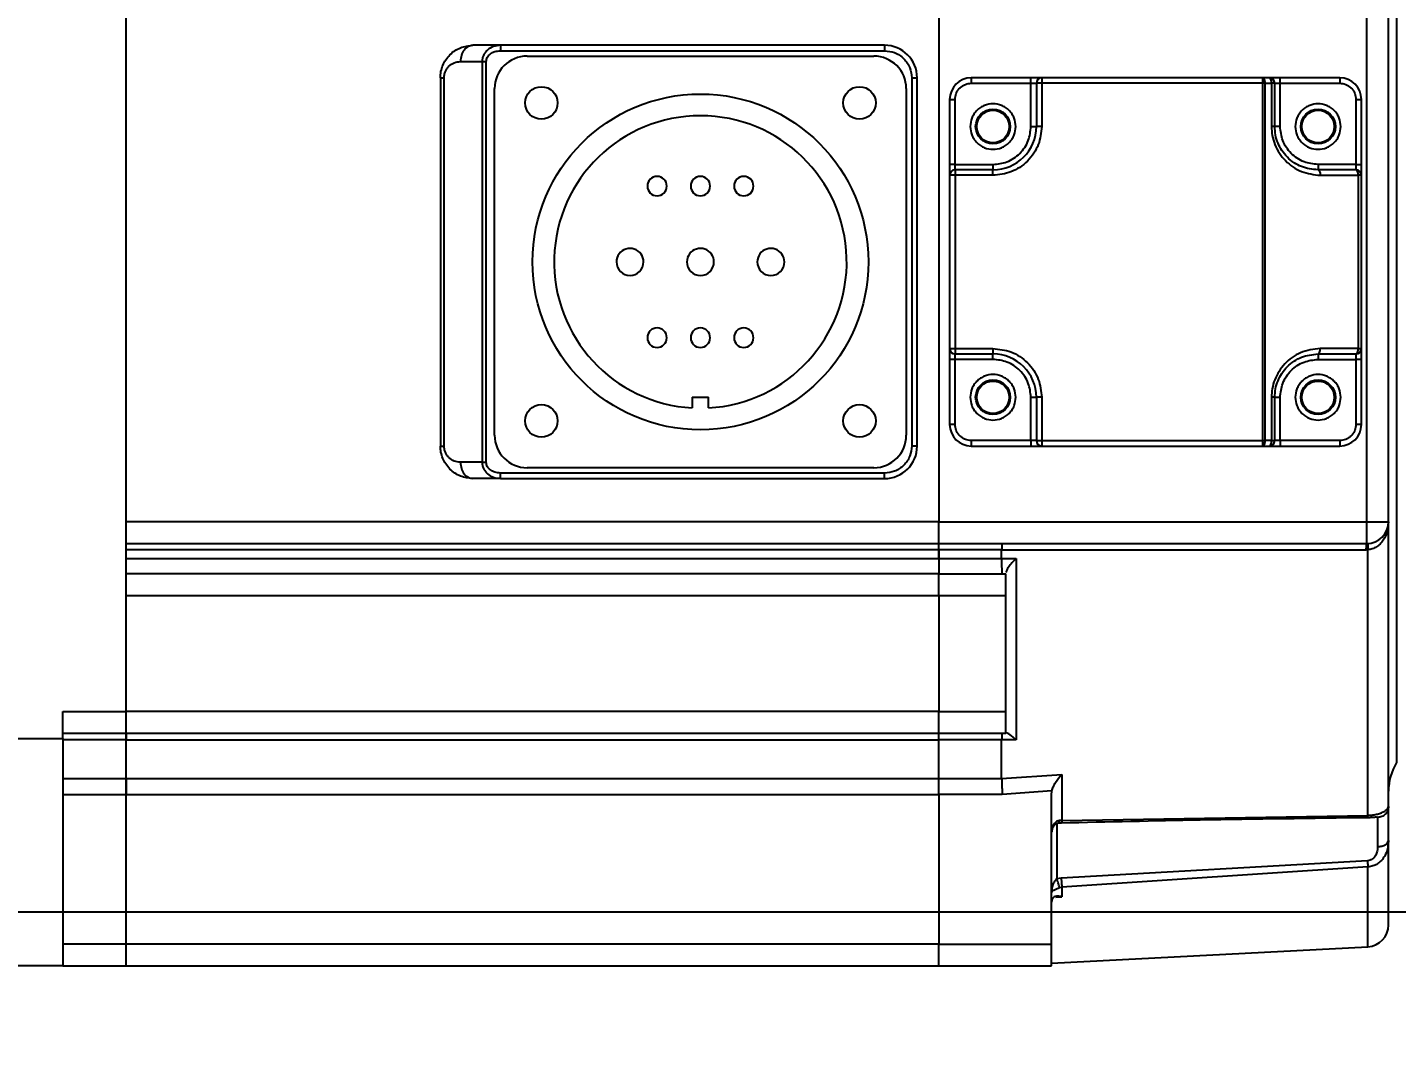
# Model space of a CAD drawing. Header units: millimetres. Extents: x 1 to 7426, y 0 to 5250.
# Drawn here: x 2161.7 to 2288, y 3540.3 to 3635.7 of the extents above; entities that cross this region are included whole.
import ezdxf

# ---------------------------------------------------------------- set-up
doc = ezdxf.new("R2010")
doc.units = ezdxf.units.MM
doc.header["$LTSCALE"] = 25
doc.layers.add('标注层', color=137, linetype='Continuous', lineweight=25)
doc.styles.add('SLDTEXTSTYLE2', font='TXT', dxfattribs={"width": 0.7})
doc.dimstyles.new('SLDDIMSTYLE0', dxfattribs={"dimtxt": 80, "dimasz": 75, "dimexe": 0, "dimexo": 0.0625, "dimgap": 20, "dimtad": 2, "dimrnd": 1e-09, "dimzin": 12, "dimdsep": 46, "dimtxsty": 'SLDTEXTSTYLE2', "dimsah": 1, "dimcen": 0.09, "dimadec": 0, "dimazin": 3, "dimtfac": 1, "dimtofl": 0, "dimtmove": 0, "dimatfit": 3, "dimfxl": 0, "dimfrac": 2, "dimtolj": 1, "dimtzin": 12, "dimarcsym": 0})

# ---------------------------------------------------------------- blocks, each defined once
blk = doc.blocks.new('_D_4')
at = {"layer": '标注层'}
for p, q in [((2046.27, 3554.04), (2520.15, 3554.04)), ((2495.15, 3554.04), (2495.15, 3138.04)), ((2048.27, 3138.04), (2520.15, 3138.04))]:
    blk.add_line(p, q, dxfattribs=at)
for points in [[(2495.15, 3554.04), (2482.65, 3479.04), (2507.65, 3479.04)], [(2495.15, 3138.04), (2507.65, 3213.04), (2482.65, 3213.04)]]:
    blk.add_solid(points, dxfattribs=at)
at = {"layer": '标注层', "insert": (2392.02, 3285), "char_height": 80, "attachment_point": 1, "rotation": 90, "style": 'SLDTEXTSTYLE2'}
blk.add_mtext('416', dxfattribs=at)

msp = doc.modelspace()

# ---------------------------------------------------------------- linework, layer by layer
at = {"color": 8, "linetype": 'Continuous', "lineweight": 25}
for p, q in [((2288.022, 3660.281), (2288.022, 3567.807)), ((2256.672, 3562.241), (2256.672, 3557.087)), ((2285.377, 3550.816), (2285.377, 3558.178)), ((2256.567, 3555.38), (2257.12, 3555.411))]:
    msp.add_line(p, q, dxfattribs=at)
at = {"color": 7, "linetype": 'Continuous', "lineweight": 25}
for p, q in [((2170.772, 3572.544), (2170.772, 3655.544)), ((2170.772, 3590.044), (2170.772, 3638.044)), ((2245.772, 3638.044), (2245.772, 3590.044)), ((2285.272, 3590.044), (2285.272, 3638.044)), ((2287.272, 3590.044), (2287.272, 3638.044)), ((2205.31, 3634.044), (2202.772, 3634.044)), ((2240.772, 3634.044), (2205.31, 3634.044)), ((2205.31, 3633.544), (2240.772, 3633.544)), ((2207.772, 3633.044), (2239.772, 3633.044)), ((2240.772, 3634.044), (2240.772, 3633.544)), ((2201.623, 3632.544), (2203.622, 3632.544)), ((2203.622, 3632.544), (2203.622, 3595.544)), ((2204.005, 3595.544), (2204.005, 3632.544)), ((2199.772, 3631.044), (2199.772, 3597.044)), ((2200.123, 3597.044), (2200.123, 3631.044)), ((2243.272, 3631.044), (2243.272, 3597.044)), ((2243.272, 3631.044), (2243.772, 3631.044)), ((2243.772, 3597.044), (2243.772, 3631.044)), ((2248.772, 3631.044), (2248.772, 3630.544)), ((2254.272, 3631.044), (2248.772, 3631.044)), ((2248.772, 3630.544), (2254.272, 3630.544)), ((2254.272, 3630.544), (2254.272, 3631.044)), ((2254.272, 3630.544), (2254.772, 3630.544)), ((2254.272, 3626.544), (2254.272, 3630.544)), ((2254.772, 3630.544), (2254.772, 3626.544)), ((2255.272, 3630.544), (2254.772, 3630.544)), ((2255.272, 3631.044), (2255.272, 3630.544)), ((2275.682, 3631.044), (2255.272, 3631.044)), ((2255.272, 3630.544), (2255.272, 3626.544)), ((2275.682, 3630.544), (2255.272, 3630.544)), ((2275.682, 3630.544), (2275.682, 3631.044)), ((2276.272, 3631.044), (2275.682, 3631.044)), ((2275.682, 3597.544), (2275.682, 3630.544)), ((2275.885, 3630.544), (2275.682, 3630.544)), ((2275.885, 3597.544), (2275.885, 3630.544)), ((2275.885, 3630.544), (2276.475, 3630.544)), ((2276.475, 3630.544), (2276.475, 3626.544)), ((2276.772, 3630.544), (2276.475, 3630.544)), ((2276.772, 3626.544), (2276.772, 3630.544)), ((2276.772, 3630.544), (2277.272, 3630.544)), ((2277.272, 3630.544), (2277.272, 3631.044)), ((2282.772, 3631.044), (2277.272, 3631.044)), ((2277.272, 3626.544), (2277.272, 3630.544)), ((2277.272, 3630.544), (2282.772, 3630.544)), ((2282.772, 3631.044), (2282.772, 3630.544)), ((2204.772, 3598.044), (2204.772, 3630.044)), ((2242.772, 3630.044), (2242.772, 3598.044)), ((2246.772, 3629.044), (2247.272, 3629.044)), ((2246.772, 3629.044), (2246.772, 3623.044)), ((2247.272, 3623.044), (2247.272, 3629.044)), ((2284.272, 3629.044), (2284.272, 3623.044)), ((2284.272, 3629.044), (2284.772, 3629.044)), ((2284.772, 3623.044), (2284.772, 3629.044)), ((2254.272, 3626.544), (2254.772, 3626.544)), ((2255.272, 3626.544), (2254.772, 3626.544)), ((2277.272, 3626.544), (2276.772, 3626.544)), ((2247.272, 3623.044), (2246.772, 3623.044)), ((2247.272, 3622.544), (2247.272, 3623.044)), ((2247.272, 3623.044), (2250.772, 3623.044)), ((2250.772, 3623.044), (2250.772, 3622.544)), ((2280.772, 3623.044), (2280.772, 3622.544)), ((2284.272, 3623.044), (2280.772, 3623.044)), ((2284.272, 3623.044), (2284.272, 3622.544)), ((2284.272, 3623.044), (2284.772, 3623.044)), ((2247.272, 3622.044), (2246.772, 3622.044)), ((2246.772, 3622.044), (2246.772, 3606.044)), ((2247.272, 3622.544), (2247.272, 3622.044)), ((2250.772, 3622.544), (2247.272, 3622.544)), ((2247.272, 3622.044), (2247.272, 3606.044)), ((2250.772, 3622.044), (2247.272, 3622.044)), ((2250.772, 3622.044), (2250.772, 3622.544)), ((2284.272, 3622.544), (2280.772, 3622.544)), ((2280.975, 3622.044), (2284.475, 3622.044)), ((2284.475, 3622.044), (2284.475, 3606.044)), ((2284.772, 3622.044), (2284.475, 3622.044)), ((2284.772, 3606.044), (2284.772, 3622.044)), ((2246.772, 3606.044), (2247.272, 3606.044)), ((2247.272, 3606.044), (2250.772, 3606.044)), ((2247.272, 3606.044), (2247.272, 3605.544)), ((2247.272, 3605.544), (2250.772, 3605.544)), ((2247.272, 3605.044), (2247.272, 3605.544)), ((2250.772, 3606.044), (2250.772, 3605.544)), ((2250.772, 3605.044), (2250.772, 3605.544)), ((2280.772, 3605.544), (2284.272, 3605.544)), ((2280.772, 3605.544), (2280.772, 3605.044)), ((2284.475, 3606.044), (2280.975, 3606.044)), ((2284.272, 3605.544), (2284.272, 3605.044)), ((2284.475, 3606.044), (2284.772, 3606.044)), ((2247.272, 3605.044), (2246.772, 3605.044)), ((2246.772, 3605.044), (2246.772, 3599.044)), ((2250.772, 3605.044), (2247.272, 3605.044)), ((2247.272, 3599.044), (2247.272, 3605.044)), ((2280.772, 3605.044), (2284.272, 3605.044)), ((2284.772, 3605.044), (2284.272, 3605.044)), ((2284.272, 3605.044), (2284.272, 3599.044)), ((2284.772, 3599.044), (2284.772, 3605.044)), ((2223.022, 3601.544), (2223.022, 3600.565)), ((2223.022, 3601.544), (2224.522, 3601.544)), ((2224.522, 3600.565), (2224.522, 3601.544)), ((2254.272, 3601.544), (2254.772, 3601.544)), ((2254.272, 3597.544), (2254.272, 3601.544)), ((2254.772, 3601.544), (2254.772, 3597.544)), ((2255.272, 3601.544), (2254.772, 3601.544)), ((2255.272, 3601.544), (2255.272, 3597.544)), ((2276.475, 3601.544), (2276.475, 3597.544)), ((2276.772, 3597.544), (2276.772, 3601.544)), ((2276.772, 3601.544), (2277.272, 3601.544)), ((2277.272, 3597.544), (2277.272, 3601.544)), ((2247.272, 3599.044), (2246.772, 3599.044)), ((2284.772, 3599.044), (2284.272, 3599.044)), ((2243.772, 3597.044), (2243.272, 3597.044)), ((2254.272, 3597.544), (2248.772, 3597.544)), ((2248.772, 3597.544), (2248.772, 3597.044)), ((2248.772, 3597.044), (2254.272, 3597.044)), ((2254.272, 3597.544), (2254.272, 3597.044)), ((2254.772, 3597.544), (2254.272, 3597.544)), ((2254.772, 3597.544), (2255.272, 3597.544)), ((2255.272, 3597.544), (2275.682, 3597.544)), ((2255.272, 3597.544), (2255.272, 3597.044)), ((2255.272, 3597.044), (2275.682, 3597.044)), ((2275.682, 3597.044), (2275.682, 3597.544)), ((2275.682, 3597.544), (2275.885, 3597.544)), ((2275.682, 3597.044), (2276.272, 3597.044)), ((2276.475, 3597.544), (2275.885, 3597.544)), ((2276.475, 3597.544), (2276.772, 3597.544)), ((2277.272, 3597.544), (2276.772, 3597.544)), ((2277.272, 3597.544), (2277.272, 3597.044)), ((2282.772, 3597.544), (2277.272, 3597.544)), ((2277.272, 3597.044), (2282.772, 3597.044)), ((2282.772, 3597.544), (2282.772, 3597.044)), ((2203.622, 3595.544), (2201.623, 3595.544)), ((2205.31, 3594.044), (2202.772, 3594.044)), ((2240.772, 3594.544), (2205.31, 3594.544)), ((2205.31, 3594.044), (2240.772, 3594.044)), ((2239.772, 3595.044), (2207.772, 3595.044)), ((2240.772, 3594.044), (2240.772, 3594.544)), ((2245.772, 3590.044), (2170.772, 3590.044)), ((2245.772, 3588.044), (2245.772, 3590.044)), ((2245.772, 3590.044), (2285.272, 3590.044)), ((2285.272, 3588.044), (2285.272, 3590.044)), ((2285.272, 3590.044), (2287.272, 3590.044)), ((2170.772, 3588.044), (2245.772, 3588.044)), ((2245.772, 3588.044), (2285.272, 3588.044)), ((2245.772, 3587.453), (2170.772, 3587.453)), ((2170.772, 3586.665), (2245.772, 3586.665)), ((2245.772, 3586.665), (2245.772, 3587.453)), ((2251.572, 3587.453), (2245.772, 3587.453)), ((2245.772, 3587.453), (2245.772, 3586.665)), ((2245.772, 3586.665), (2245.772, 3585.244)), ((2245.772, 3586.665), (2251.572, 3586.665)), ((2251.572, 3587.453), (2285.22, 3587.464)), ((2251.572, 3586.665), (2251.572, 3587.453)), ((2251.572, 3586.665), (2252.92, 3586.665)), ((2252.92, 3586.665), (2252.92, 3569.902)), ((2285.377, 3587.468), (2285.22, 3587.464)), ((2285.377, 3562.939), (2285.377, 3587.468)), ((2245.772, 3585.244), (2170.772, 3585.244)), ((2245.772, 3583.244), (2245.772, 3585.244)), ((2245.772, 3585.244), (2251.972, 3585.244)), ((2251.972, 3583.244), (2251.972, 3585.244)), ((2170.772, 3583.244), (2245.772, 3583.244)), ((2170.772, 3572.544), (2170.772, 3583.244)), ((2245.772, 3583.244), (2245.772, 3572.544)), ((2245.772, 3583.244), (2251.972, 3583.244)), ((2251.972, 3572.544), (2251.972, 3583.244)), ((2164.922, 3572.544), (2170.772, 3572.544)), ((2164.922, 3570.044), (2164.922, 3572.544)), ((2170.772, 3570.544), (2170.772, 3572.544)), ((2245.772, 3572.544), (2170.772, 3572.544)), ((2245.772, 3570.544), (2245.772, 3572.544)), ((2245.772, 3572.544), (2251.972, 3572.544)), ((2251.972, 3570.544), (2251.972, 3572.544)), ((2151.272, 3570.044), (2164.922, 3570.044)), ((2164.922, 3570.544), (2170.772, 3570.544)), ((2164.922, 3570.044), (2164.922, 3549.044)), ((2170.772, 3569.902), (2164.922, 3569.902)), ((2170.772, 3570.544), (2170.772, 3569.902)), ((2170.772, 3570.544), (2245.772, 3570.544)), ((2170.772, 3566.331), (2170.772, 3569.902)), ((2245.772, 3569.898), (2170.772, 3569.898)), ((2170.772, 3566.331), (2170.772, 3569.898)), ((2245.772, 3570.544), (2251.972, 3570.544)), ((2251.572, 3569.902), (2245.772, 3569.901)), ((2245.772, 3566.331), (2245.772, 3569.901)), ((2245.772, 3566.331), (2245.772, 3569.898)), ((2251.572, 3566.331), (2251.572, 3569.902)), ((2252.92, 3569.902), (2251.572, 3569.902)), ((2164.922, 3566.331), (2170.772, 3566.331)), ((2170.772, 3566.331), (2170.772, 3564.863)), ((2170.772, 3566.331), (2245.772, 3566.331)), ((2245.772, 3566.331), (2251.572, 3566.331)), ((2251.572, 3566.331), (2257.12, 3566.724)), ((2257.12, 3566.724), (2257.12, 3562.463)), ((2164.922, 3564.863), (2170.772, 3564.863)), ((2170.772, 3551.044), (2170.772, 3564.863)), ((2170.772, 3564.863), (2245.772, 3564.863)), ((2245.772, 3564.863), (2245.772, 3551.044)), ((2251.624, 3564.863), (2245.772, 3564.863)), ((2256.217, 3565.191), (2251.624, 3564.863)), ((2256.172, 3564.797), (2256.217, 3565.191)), ((2256.172, 3551.044), (2256.172, 3564.797)), ((2256.788, 3562.238), (2257.091, 3562.259)), ((2257.12, 3562.463), (2256.922, 3562.46)), ((2257.12, 3562.463), (2285.377, 3562.939)), ((2286.168, 3562.801), (2286.272, 3562.757)), ((2286.272, 3562.757), (2286.272, 3560.063)), ((2256.235, 3561.722), (2256.2, 3561.434)), ((2256.206, 3561.405), (2256.23, 3561.549)), ((2287.196, 3560.398), (2287.272, 3560.606)), ((2287.242, 3560.346), (2287.202, 3560.406)), ((2287.272, 3560.606), (2287.234, 3560.273)), ((2285.324, 3558.738), (2257.067, 3557.147)), ((2285.377, 3558.178), (2257.12, 3556.314)), ((2257.067, 3557.147), (2256.672, 3557.087)), ((2256.922, 3556.271), (2257.12, 3556.314)), ((2257.12, 3556.314), (2257.12, 3555.411)), ((2170.772, 3551.044), (2164.922, 3551.044)), ((2170.772, 3549.044), (2170.772, 3551.044)), ((2245.772, 3551.044), (2170.772, 3551.044)), ((2245.772, 3551.044), (2256.172, 3551.044)), ((2245.772, 3549.044), (2245.772, 3551.044)), ((2256.172, 3549.044), (2256.172, 3551.044)), ((2256.172, 3549.285), (2285.377, 3550.816)), ((2164.922, 3549.044), (2151.272, 3549.044)), ((2164.922, 3549.044), (2170.772, 3549.044)), ((2170.772, 3549.044), (2245.772, 3549.044)), ((2245.772, 3549.044), (2256.172, 3549.044))]:
    msp.add_line(p, q, dxfattribs=at)
at = {"color": 7, "linetype": 'Continuous', "lineweight": 25, "flags": 128}
for points in [[(2275.885, 3630.544), (2275.881, 3630.641), (2275.869, 3630.735), (2275.851, 3630.822), (2275.825, 3630.897), (2275.795, 3630.96), (2275.759, 3631.006), (2275.721, 3631.034), (2275.682, 3631.044)], [(2276.475, 3630.544), (2276.471, 3630.641), (2276.46, 3630.735), (2276.441, 3630.822), (2276.416, 3630.897), (2276.385, 3630.96), (2276.35, 3631.006), (2276.312, 3631.034), (2276.272, 3631.044)], [(2284.475, 3622.044), (2284.471, 3622.141), (2284.46, 3622.235), (2284.441, 3622.322), (2284.416, 3622.397), (2284.385, 3622.46), (2284.35, 3622.506), (2284.312, 3622.534), (2284.272, 3622.544)], [(2284.272, 3605.544), (2284.312, 3605.553), (2284.35, 3605.582), (2284.385, 3605.628), (2284.416, 3605.69), (2284.441, 3605.766), (2284.46, 3605.853), (2284.471, 3605.946), (2284.475, 3606.044)], [(2275.682, 3597.044), (2275.721, 3597.053), (2275.759, 3597.082), (2275.795, 3597.128), (2275.825, 3597.19), (2275.851, 3597.266), (2275.869, 3597.353), (2275.881, 3597.446), (2275.885, 3597.544)], [(2276.272, 3597.044), (2276.312, 3597.053), (2276.35, 3597.082), (2276.385, 3597.128), (2276.416, 3597.19), (2276.441, 3597.266), (2276.46, 3597.353), (2276.471, 3597.446), (2276.475, 3597.544)]]:
    msp.add_lwpolyline(points, dxfattribs=at)
at = {"color": 7, "linetype": 'Continuous', "lineweight": 25}
for centre, radius in [((2209.092, 3628.724), 1.5), ((2223.772, 3614.044), 15.5), ((2238.452, 3628.724), 1.5), ((2250.772, 3626.544), 1.6), ((2250.772, 3626.544), 1.5), ((2280.772, 3626.544), 1.6), ((2280.772, 3626.544), 1.5), ((2250.772, 3601.544), 1.6), ((2250.772, 3601.544), 1.5), ((2280.772, 3601.544), 1.6), ((2280.772, 3601.544), 1.5), ((2209.092, 3599.364), 1.5), ((2238.452, 3599.364), 1.5)]:
    msp.add_circle(centre, radius, dxfattribs=at)
for centre, radius, start, end in [((2207.772, 3630.044), 3, 90, 180), ((2239.772, 3630.044), 3, 0, 90), ((2240.772, 3631.044), 3, 0, 90), ((2248.772, 3629.044), 2, 90, 180), ((2255.272, 3630.544), 0.5, 90, 180), ((2276.272, 3630.544), 0.5, 0, 90), ((2282.772, 3629.044), 2, 0, 90), ((2223.772, 3614.044), 13.5, 273.18474, 266.81526), ((2250.772, 3626.544), 4, 270, 0), ((2219.772, 3621.044), 0.9, 0, 180), ((2223.772, 3621.044), 0.9, 0, 180), ((2227.772, 3621.044), 0.9, 0, 180), ((2247.272, 3622.044), 0.5, 90, 180), ((2284.272, 3622.044), 0.5, 0, 90), ((2219.772, 3621.044), 0.9, 180, 0), ((2223.772, 3621.044), 0.9, 180, 0), ((2227.772, 3621.044), 0.9, 180, 0), ((2217.272, 3614.044), 1.25, 35.21739, 180), ((2217.272, 3614.044), 1.25, 180, 0), ((2217.272, 3614.044), 1.25, 0, 35.21739), ((2223.772, 3614.044), 1.25, 35.21739, 180), ((2223.772, 3614.044), 1.25, 180, 0), ((2223.772, 3614.044), 1.25, 0, 35.21739), ((2230.272, 3614.044), 1.25, 35.21739, 180), ((2230.272, 3614.044), 1.25, 180, 0), ((2230.272, 3614.044), 1.25, 0, 35.21739), ((2219.772, 3607.044), 0.9, 0, 180), ((2223.772, 3607.044), 0.9, 0, 180), ((2227.772, 3607.044), 0.9, 0, 180), ((2219.772, 3607.044), 0.9, 180, 0), ((2223.772, 3607.044), 0.9, 180, 0), ((2227.772, 3607.044), 0.9, 180, 0), ((2247.272, 3606.044), 0.5, 180, 270), ((2250.772, 3601.544), 4, 0, 90), ((2284.272, 3606.044), 0.5, 270, 0), ((2248.772, 3599.044), 2, 180, 270), ((2282.772, 3599.044), 2, 270, 0), ((2207.772, 3598.044), 3, 180, 270), ((2239.772, 3598.044), 3, 270, 0), ((2240.772, 3597.044), 3, 270, 0), ((2255.272, 3597.544), 0.5, 180, 270), ((2276.272, 3597.544), 0.5, 270, 0), ((2285.272, 3590.044), 2, 270, 0), ((2292.272, 3565.173), 5, 148.21167, 180), ((2285.272, 3552.813), 2, 273, 0)]:
    msp.add_arc(centre, radius, start, end, dxfattribs=at)
msp.add_ellipse((2251.598, 3586.244), major_axis=(0, 1), ratio=0.0288713, start_param=1.136015, end_param=3.1416088, dxfattribs=at)
for points, knots in [([(2199.772, 3631.044), (2199.783, 3631.239), (2199.806, 3631.635), (2199.985, 3632.2), (2200.263, 3632.725), (2200.771, 3633.34), (2201.616, 3633.915), (2202.382, 3634), (2202.772, 3634.044)], [0, 0, 0, 0, 0.1150159, 0.2331011, 0.3505348, 0.4767386, 0.7335063, 1, 1, 1, 1]), ([(2202.772, 3634.044), (2202.621, 3634.021), (2202.32, 3633.976), (2201.94, 3633.629), (2201.675, 3633.134), (2201.64, 3632.74), (2201.623, 3632.544)], [0, 0, 0, 0, 0.2499795, 0.4999766, 0.7500063, 1, 1, 1, 1]), ([(2205.31, 3634.044), (2205.091, 3634.022), (2204.659, 3633.979), (2204.184, 3633.691), (2203.899, 3633.384), (2203.742, 3633.122), (2203.641, 3632.839), (2203.628, 3632.642), (2203.622, 3632.544)], [0, 0, 0, 0, 0.2647498, 0.5207374, 0.6471168, 0.7650812, 0.8839907, 1, 1, 1, 1]), ([(2204.005, 3632.544), (2204.01, 3632.61), (2204.02, 3632.743), (2204.1, 3632.933), (2204.221, 3633.108), (2204.446, 3633.313), (2204.813, 3633.502), (2205.141, 3633.53), (2205.31, 3633.544)], [0, 0, 0, 0, 0.10846711, 0.21985296, 0.33601109, 0.45872615, 0.72123921, 1, 1, 1, 1]), ([(2205.31, 3634.044), (2205.31, 3634.036), (2205.31, 3634.021), (2205.31, 3633.906), (2205.31, 3633.74), (2205.31, 3633.609), (2205.31, 3633.544)], [0, 0, 0, 0, 0.2500047, 0.4999848, 0.75001587, 1, 1, 1, 1]), ([(2240.772, 3633.544), (2241.086, 3633.51), (2241.572, 3633.458), (2242.154, 3633.147), (2242.552, 3632.824), (2242.875, 3632.426), (2243.187, 3631.844), (2243.238, 3631.358), (2243.272, 3631.044)], [0, 0, 0, 0, 0.2394538, 0.3696676, 0.500018, 0.6302065, 0.760564, 1, 1, 1, 1]), ([(2200.123, 3631.044), (2200.129, 3631.143), (2200.14, 3631.346), (2200.234, 3631.633), (2200.374, 3631.894), (2200.637, 3632.205), (2201.059, 3632.483), (2201.429, 3632.523), (2201.623, 3632.544)], [0, 0, 0, 0, 0.0974333, 0.1999443, 0.3108555, 0.432367, 0.703615, 1, 1, 1, 1]), ([(2203.622, 3632.544), (2203.647, 3632.544), (2203.697, 3632.544), (2203.792, 3632.544), (2203.896, 3632.544), (2203.969, 3632.544), (2204.005, 3632.544)], [0, 0, 0, 0, 0.2498543, 0.4999067, 0.7499575, 1, 1, 1, 1]), ([(2199.772, 3631.044), (2199.788, 3631.044), (2199.82, 3631.044), (2200.022, 3631.044), (2200.123, 3631.044)], [0, 0, 0, 0, 0.4999916, 1, 1, 1, 1]), ([(2247.272, 3629.044), (2247.292, 3629.233), (2247.323, 3629.524), (2247.51, 3629.873), (2247.704, 3630.112), (2247.942, 3630.306), (2248.292, 3630.493), (2248.583, 3630.524), (2248.772, 3630.544)], [0, 0, 0, 0, 0.2394441, 0.3696116, 0.5000167, 0.6301841, 0.7605903, 1, 1, 1, 1]), ([(2255.272, 3631.044), (2255.258, 3631.044), (2255.238, 3631.044), (2255.113, 3631.044), (2254.984, 3631.044), (2254.825, 3631.044), (2254.592, 3631.044), (2254.398, 3631.044), (2254.272, 3631.044)], [0, 0, 0, 0, 0.2394532, 0.3695467, 0.5000267, 0.6301215, 0.760608, 1, 1, 1, 1]), ([(2277.272, 3631.044), (2277.146, 3631.044), (2276.952, 3631.044), (2276.719, 3631.044), (2276.56, 3631.044), (2276.431, 3631.044), (2276.306, 3631.044), (2276.285, 3631.044), (2276.272, 3631.044)], [0, 0, 0, 0, 0.239451, 0.3695725, 0.5000128, 0.6301157, 0.7605626, 1, 1, 1, 1]), ([(2282.772, 3630.544), (2282.961, 3630.524), (2283.252, 3630.493), (2283.601, 3630.306), (2283.84, 3630.112), (2284.034, 3629.873), (2284.221, 3629.524), (2284.252, 3629.233), (2284.272, 3629.044)], [0, 0, 0, 0, 0.239456, 0.3696215, 0.4999853, 0.6301668, 0.7605594, 1, 1, 1, 1]), ([(2252.872, 3626.544), (2252.844, 3626.808), (2252.8, 3627.216), (2252.539, 3627.705), (2252.268, 3628.039), (2251.933, 3628.312), (2251.444, 3628.565), (2250.772, 3628.695), (2250.1, 3628.565), (2249.611, 3628.312), (2249.277, 3628.039), (2249.005, 3627.705), (2248.744, 3627.216), (2248.7, 3626.808), (2248.672, 3626.544)], [0, 0, 0, 0, 0.1197152, 0.1848183, 0.2500029, 0.3150968, 0.3802772, 0.4999924, 0.6197254, 0.6848205, 0.7499993, 0.8151003, 0.8802848, 1, 1, 1, 1]), ([(2282.872, 3626.544), (2282.844, 3626.808), (2282.8, 3627.216), (2282.539, 3627.705), (2282.267, 3628.039), (2281.933, 3628.312), (2281.444, 3628.565), (2280.772, 3628.695), (2280.1, 3628.565), (2279.611, 3628.312), (2279.277, 3628.039), (2279.005, 3627.705), (2278.744, 3627.216), (2278.7, 3626.808), (2278.672, 3626.544)], [0, 0, 0, 0, 0.1197162, 0.1848199, 0.250005, 0.3150995, 0.3802803, 0.4999966, 0.6197306, 0.6848262, 0.7500056, 0.8151071, 0.8802838, 1, 1, 1, 1]), ([(2248.672, 3626.544), (2248.7, 3626.28), (2248.744, 3625.872), (2249.005, 3625.383), (2249.276, 3625.049), (2249.611, 3624.776), (2250.1, 3624.523), (2250.772, 3624.393), (2251.444, 3624.523), (2251.933, 3624.776), (2252.267, 3625.049), (2252.539, 3625.383), (2252.8, 3625.872), (2252.844, 3626.28), (2252.872, 3626.544)], [0, 0, 0, 0, 0.1197223, 0.1848244, 0.250001, 0.3150996, 0.380279, 0.5000102, 0.6197236, 0.6848177, 0.7500012, 0.8150942, 0.8802777, 1, 1, 1, 1]), ([(2255.272, 3626.544), (2255.212, 3625.978), (2255.119, 3625.107), (2254.558, 3624.059), (2253.977, 3623.338), (2253.257, 3622.758), (2252.209, 3622.196), (2251.338, 3622.104), (2250.772, 3622.044)], [0, 0, 0, 0, 0.23946323, 0.36836365, 0.50000336, 0.63164308, 0.7605435, 1, 1, 1, 1]), ([(2250.772, 3623.044), (2251.212, 3623.091), (2251.892, 3623.163), (2252.707, 3623.599), (2253.264, 3624.052), (2253.717, 3624.609), (2254.152, 3625.424), (2254.225, 3626.104), (2254.272, 3626.544)], [0, 0, 0, 0, 0.2394376, 0.3697646, 0.4999881, 0.6303203, 0.7605496, 1, 1, 1, 1]), ([(2276.475, 3626.544), (2276.49, 3626.271), (2276.521, 3625.702), (2276.771, 3624.86), (2277.184, 3624.068), (2277.94, 3623.128), (2279.209, 3622.244), (2280.385, 3622.111), (2280.975, 3622.044)], [0, 0, 0, 0, 0.1107173, 0.2310768, 0.3560561, 0.4791374, 0.7386436, 1, 1, 1, 1]), ([(2276.772, 3626.544), (2276.768, 3626.544), (2276.76, 3626.544), (2276.696, 3626.544), (2276.602, 3626.544), (2276.518, 3626.544), (2276.475, 3626.544)], [0, 0, 0, 0, 0.24996884, 0.49996781, 0.75000647, 1, 1, 1, 1]), ([(2280.772, 3622.544), (2280.251, 3622.602), (2279.224, 3622.717), (2278.099, 3623.488), (2277.426, 3624.305), (2277.054, 3625.004), (2276.817, 3625.757), (2276.787, 3626.283), (2276.772, 3626.544)], [0, 0, 0, 0, 0.262057, 0.5168551, 0.643497, 0.7622614, 0.8824703, 1, 1, 1, 1]), ([(2280.772, 3623.044), (2280.332, 3623.091), (2279.652, 3623.163), (2278.837, 3623.599), (2278.28, 3624.051), (2277.827, 3624.608), (2277.392, 3625.424), (2277.319, 3626.104), (2277.272, 3626.544)], [0, 0, 0, 0, 0.2394556, 0.3696784, 0.5000019, 0.630232, 0.7605571, 1, 1, 1, 1]), ([(2278.672, 3626.544), (2278.7, 3626.28), (2278.744, 3625.872), (2279.005, 3625.383), (2279.276, 3625.049), (2279.611, 3624.776), (2280.1, 3624.523), (2280.772, 3624.393), (2281.444, 3624.523), (2281.933, 3624.776), (2282.267, 3625.049), (2282.539, 3625.382), (2282.8, 3625.872), (2282.844, 3626.28), (2282.872, 3626.544)], [0, 0, 0, 0, 0.1197233, 0.18482598, 0.24999158, 0.31509081, 0.3802707, 0.50000291, 0.6197173, 0.68481192, 0.74999602, 0.81510098, 0.8802767, 1, 1, 1, 1]), ([(2246.772, 3623.044), (2246.772, 3622.918), (2246.772, 3622.724), (2246.772, 3622.491), (2246.772, 3622.332), (2246.772, 3622.203), (2246.772, 3622.078), (2246.772, 3622.057), (2246.772, 3622.044)], [0, 0, 0, 0, 0.2394226, 0.3695489, 0.4999941, 0.6301019, 0.7605536, 1, 1, 1, 1]), ([(2284.772, 3622.044), (2284.772, 3622.057), (2284.772, 3622.078), (2284.772, 3622.203), (2284.772, 3622.332), (2284.772, 3622.491), (2284.772, 3622.724), (2284.772, 3622.918), (2284.772, 3623.044)], [0, 0, 0, 0, 0.2394469, 0.3695544, 0.5000069, 0.6301277, 0.760577, 1, 1, 1, 1]), ([(2280.772, 3622.544), (2280.799, 3622.536), (2280.852, 3622.521), (2280.919, 3622.406), (2280.966, 3622.24), (2280.972, 3622.109), (2280.975, 3622.044)], [0, 0, 0, 0, 0.2500159, 0.4999722, 0.7500126, 1, 1, 1, 1]), ([(2246.772, 3606.044), (2246.772, 3606.03), (2246.772, 3606.01), (2246.772, 3605.885), (2246.772, 3605.756), (2246.772, 3605.597), (2246.772, 3605.364), (2246.772, 3605.17), (2246.772, 3605.044)], [0, 0, 0, 0, 0.2394453, 0.3695519, 0.4999915, 0.6301114, 0.7605599, 1, 1, 1, 1]), ([(2250.772, 3606.044), (2251.338, 3605.984), (2252.209, 3605.891), (2253.257, 3605.33), (2253.977, 3604.749), (2254.558, 3604.028), (2255.119, 3602.981), (2255.212, 3602.11), (2255.272, 3601.544)], [0, 0, 0, 0, 0.2394558, 0.3683544, 0.4999968, 0.6316366, 0.7605408, 1, 1, 1, 1]), ([(2280.975, 3606.044), (2280.353, 3605.969), (2279.147, 3605.825), (2277.645, 3604.736), (2276.839, 3603.467), (2276.519, 3602.366), (2276.489, 3601.811), (2276.475, 3601.544)], [0, 0, 0, 0, 0.2755368, 0.5344197, 0.774113, 0.891381, 1, 1, 1, 1]), ([(2276.772, 3601.544), (2276.787, 3601.804), (2276.817, 3602.331), (2277.054, 3603.083), (2277.426, 3603.783), (2278.099, 3604.6), (2279.224, 3605.371), (2280.251, 3605.486), (2280.772, 3605.544)], [0, 0, 0, 0, 0.11752998, 0.23773501, 0.35649928, 0.48314533, 0.73794175, 1, 1, 1, 1]), ([(2280.772, 3605.544), (2280.799, 3605.551), (2280.852, 3605.566), (2280.919, 3605.682), (2280.966, 3605.847), (2280.972, 3605.978), (2280.975, 3606.044)], [0, 0, 0, 0, 0.2500129, 0.49999499, 0.75000812, 1, 1, 1, 1]), ([(2284.772, 3605.044), (2284.772, 3605.17), (2284.772, 3605.364), (2284.772, 3605.597), (2284.772, 3605.756), (2284.772, 3605.885), (2284.772, 3606.01), (2284.772, 3606.03), (2284.772, 3606.044)], [0, 0, 0, 0, 0.2394394, 0.3695478, 0.5000068, 0.6301136, 0.7605555, 1, 1, 1, 1]), ([(2254.272, 3601.544), (2254.225, 3601.984), (2254.152, 3602.664), (2253.716, 3603.479), (2253.264, 3604.036), (2252.707, 3604.489), (2251.892, 3604.924), (2251.212, 3604.997), (2250.772, 3605.044)], [0, 0, 0, 0, 0.2394519, 0.3697797, 0.5000082, 0.6303379, 0.7605608, 1, 1, 1, 1]), ([(2277.272, 3601.544), (2277.319, 3601.984), (2277.392, 3602.664), (2277.827, 3603.479), (2278.28, 3604.036), (2278.836, 3604.488), (2279.652, 3604.924), (2280.332, 3604.997), (2280.772, 3605.044)], [0, 0, 0, 0, 0.2394431, 0.3696658, 0.4999963, 0.6302215, 0.7605442, 1, 1, 1, 1]), ([(2252.872, 3601.544), (2252.844, 3601.808), (2252.8, 3602.216), (2252.539, 3602.705), (2252.267, 3603.039), (2251.933, 3603.312), (2251.444, 3603.565), (2250.772, 3603.695), (2250.1, 3603.565), (2249.611, 3603.312), (2249.277, 3603.039), (2249.005, 3602.705), (2248.744, 3602.216), (2248.7, 3601.808), (2248.672, 3601.544)], [0, 0, 0, 0, 0.1197229, 0.1848213, 0.2500016, 0.3151006, 0.3802782, 0.4999921, 0.6197239, 0.6848162, 0.7500001, 0.8150933, 0.8802771, 1, 1, 1, 1]), ([(2282.872, 3601.544), (2282.844, 3601.808), (2282.8, 3602.216), (2282.539, 3602.705), (2282.267, 3603.039), (2281.933, 3603.312), (2281.444, 3603.565), (2280.772, 3603.695), (2280.1, 3603.565), (2279.611, 3603.312), (2279.277, 3603.039), (2279.005, 3602.705), (2278.744, 3602.216), (2278.7, 3601.808), (2278.672, 3601.544)], [0, 0, 0, 0, 0.1197239, 0.1848228, 0.2500037, 0.3151032, 0.3802813, 0.4999963, 0.6197291, 0.6848219, 0.7500063, 0.8151001, 0.8802761, 1, 1, 1, 1]), ([(2248.672, 3601.544), (2248.7, 3601.28), (2248.744, 3600.872), (2249.005, 3600.383), (2249.276, 3600.049), (2249.611, 3599.776), (2250.1, 3599.523), (2250.772, 3599.393), (2251.444, 3599.523), (2251.933, 3599.776), (2252.267, 3600.049), (2252.539, 3600.383), (2252.8, 3600.872), (2252.844, 3601.28), (2252.872, 3601.544)], [0, 0, 0, 0, 0.1197195, 0.1848185, 0.2499994, 0.315099, 0.3802771, 0.5000099, 0.619725, 0.6848178, 0.7500023, 0.8150961, 0.8802805, 1, 1, 1, 1]), ([(2276.772, 3601.544), (2276.768, 3601.544), (2276.76, 3601.544), (2276.696, 3601.544), (2276.602, 3601.544), (2276.518, 3601.544), (2276.475, 3601.544)], [0, 0, 0, 0, 0.24996884, 0.49996781, 0.75000647, 1, 1, 1, 1]), ([(2278.672, 3601.544), (2278.7, 3601.28), (2278.744, 3600.872), (2279.005, 3600.383), (2279.276, 3600.049), (2279.611, 3599.776), (2280.1, 3599.523), (2280.772, 3599.393), (2281.444, 3599.523), (2281.933, 3599.776), (2282.267, 3600.049), (2282.539, 3600.382), (2282.8, 3600.872), (2282.844, 3601.28), (2282.872, 3601.544)], [0, 0, 0, 0, 0.1197205, 0.18482, 0.24999, 0.3150901, 0.3802688, 0.5000027, 0.6197187, 0.6848121, 0.7499971, 0.8151029, 0.8802795, 1, 1, 1, 1]), ([(2248.772, 3597.544), (2248.583, 3597.564), (2248.292, 3597.595), (2247.943, 3597.782), (2247.704, 3597.976), (2247.51, 3598.214), (2247.323, 3598.564), (2247.292, 3598.855), (2247.272, 3599.044)], [0, 0, 0, 0, 0.2394141, 0.3695755, 0.4999884, 0.6301619, 0.7605562, 1, 1, 1, 1]), ([(2284.272, 3599.044), (2284.252, 3598.855), (2284.221, 3598.564), (2284.034, 3598.214), (2283.84, 3597.976), (2283.602, 3597.782), (2283.252, 3597.595), (2282.961, 3597.564), (2282.772, 3597.544)], [0, 0, 0, 0, 0.2394399, 0.3695929, 0.5000081, 0.6301419, 0.7605399, 1, 1, 1, 1]), ([(2199.772, 3597.044), (2199.788, 3597.044), (2199.82, 3597.044), (2200.022, 3597.044), (2200.123, 3597.044)], [0, 0, 0, 0, 0.4999916, 1, 1, 1, 1]), ([(2202.772, 3594.044), (2202.382, 3594.087), (2201.616, 3594.173), (2200.771, 3594.748), (2200.263, 3595.363), (2199.985, 3595.887), (2199.806, 3596.452), (2199.783, 3596.848), (2199.772, 3597.044)], [0, 0, 0, 0, 0.2664951, 0.5232606, 0.6494639, 0.7669035, 0.8849779, 1, 1, 1, 1]), ([(2201.623, 3595.544), (2201.429, 3595.565), (2201.059, 3595.605), (2200.637, 3595.883), (2200.375, 3596.193), (2200.234, 3596.455), (2200.14, 3596.742), (2200.129, 3596.945), (2200.123, 3597.044)], [0, 0, 0, 0, 0.2963837, 0.5676355, 0.6889684, 0.8000588, 0.9024988, 1, 1, 1, 1]), ([(2243.272, 3597.044), (2243.238, 3596.729), (2243.187, 3596.244), (2242.875, 3595.662), (2242.552, 3595.264), (2242.154, 3594.941), (2241.572, 3594.629), (2241.086, 3594.577), (2240.772, 3594.544)], [0, 0, 0, 0, 0.2394365, 0.369644, 0.4999851, 0.6302119, 0.7605457, 1, 1, 1, 1]), ([(2254.272, 3597.044), (2254.398, 3597.044), (2254.592, 3597.044), (2254.825, 3597.044), (2254.984, 3597.044), (2255.113, 3597.044), (2255.238, 3597.044), (2255.259, 3597.044), (2255.272, 3597.044)], [0, 0, 0, 0, 0.2393941, 0.3695253, 0.4999754, 0.6300881, 0.7605446, 1, 1, 1, 1]), ([(2276.272, 3597.044), (2276.285, 3597.044), (2276.306, 3597.044), (2276.431, 3597.044), (2276.56, 3597.044), (2276.719, 3597.044), (2276.952, 3597.044), (2277.146, 3597.044), (2277.272, 3597.044)], [0, 0, 0, 0, 0.2394384, 0.3695589, 0.4999828, 0.6300695, 0.760548, 1, 1, 1, 1]), ([(2201.623, 3595.544), (2201.64, 3595.347), (2201.675, 3594.954), (2201.941, 3594.458), (2202.32, 3594.112), (2202.621, 3594.066), (2202.772, 3594.044)], [0, 0, 0, 0, 0.2500046, 0.500022, 0.7500246, 1, 1, 1, 1]), ([(2203.622, 3595.544), (2203.628, 3595.446), (2203.641, 3595.248), (2203.742, 3594.966), (2203.899, 3594.704), (2204.184, 3594.397), (2204.659, 3594.108), (2205.091, 3594.066), (2205.31, 3594.044)], [0, 0, 0, 0, 0.1160208, 0.2349301, 0.3529046, 0.4792577, 0.7352508, 1, 1, 1, 1]), ([(2203.622, 3595.544), (2203.647, 3595.544), (2203.697, 3595.544), (2203.792, 3595.544), (2203.896, 3595.544), (2203.969, 3595.544), (2204.005, 3595.544)], [0, 0, 0, 0, 0.2498543, 0.4999067, 0.7499575, 1, 1, 1, 1]), ([(2205.31, 3594.544), (2205.141, 3594.558), (2204.813, 3594.586), (2204.446, 3594.774), (2204.221, 3594.98), (2204.1, 3595.155), (2204.02, 3595.345), (2204.01, 3595.478), (2204.005, 3595.544)], [0, 0, 0, 0, 0.2787586, 0.5412599, 0.6636828, 0.7801272, 0.8914042, 1, 1, 1, 1]), ([(2205.31, 3594.044), (2205.31, 3594.051), (2205.31, 3594.066), (2205.31, 3594.182), (2205.31, 3594.347), (2205.31, 3594.478), (2205.31, 3594.544)], [0, 0, 0, 0, 0.2500017, 0.5000076, 0.7500114, 1, 1, 1, 1]), ([(2287.272, 3590.044), (2287.249, 3589.742), (2287.205, 3589.148), (2286.885, 3588.452), (2286.512, 3587.994), (2286.174, 3587.722), (2285.795, 3587.529), (2285.513, 3587.488), (2285.377, 3587.468)], [0, 0, 0, 0, 0.2656551, 0.5233263, 0.6522781, 0.7685694, 0.8875779, 1, 1, 1, 1]), ([(2287.272, 3563.749), (2287.272, 3565.468), (2287.272, 3568.923), (2287.272, 3575.275), (2287.272, 3582.288), (2287.272, 3587.467), (2287.272, 3590.044)], [0, 0, 0, 0, 0.2487662, 0.5000006, 0.7512344, 1, 1, 1, 1]), ([(2245.772, 3587.453), (2245.772, 3587.537), (2245.772, 3587.706), (2245.772, 3587.893), (2245.772, 3588.02), (2245.772, 3588.036), (2245.772, 3588.044)], [0, 0, 0, 0, 0.2499921, 0.5000004, 0.7499988, 1, 1, 1, 1]), ([(2245.772, 3587.453), (2245.772, 3587.537), (2245.772, 3587.706), (2245.772, 3587.893), (2245.772, 3588.02), (2245.772, 3588.036), (2245.772, 3588.044)], [0, 0, 0, 0, 0.2499921, 0.5000004, 0.7499988, 1, 1, 1, 1]), ([(2251.598, 3588.044), (2251.596, 3588.039), (2251.592, 3588.031), (2251.585, 3587.952), (2251.579, 3587.81), (2251.573, 3587.623), (2251.572, 3587.501), (2251.572, 3587.453)], [0, 0, 0, 0, 0.1883637, 0.3587063, 0.6442993, 0.8581754, 1, 1, 1, 1]), ([(2285.22, 3587.464), (2285.222, 3587.546), (2285.228, 3587.71), (2285.241, 3587.891), (2285.256, 3588.017), (2285.267, 3588.035), (2285.272, 3588.044)], [0, 0, 0, 0, 0.2496592, 0.5000039, 0.7503403, 1, 1, 1, 1]), ([(2285.377, 3588.047), (2285.374, 3588.039), (2285.368, 3588.023), (2285.366, 3587.9), (2285.368, 3587.714), (2285.374, 3587.549), (2285.377, 3587.468)], [0, 0, 0, 0, 0.2448976, 0.5, 0.7551005, 1, 1, 1, 1]), ([(2252.92, 3586.665), (2252.785, 3586.536), (2252.534, 3586.296), (2252.225, 3585.914), (2252.052, 3585.635), (2251.982, 3585.459), (2251.975, 3585.395), (2251.972, 3585.364)], [0, 0, 0, 0, 0.30933132, 0.57449307, 0.79740741, 0.90163922, 1, 1, 1, 1]), ([(2170.772, 3569.898), (2170.772, 3569.994), (2170.772, 3570.186), (2170.772, 3570.387), (2170.772, 3570.519), (2170.772, 3570.536), (2170.772, 3570.544)], [0, 0, 0, 0, 0.2499936, 0.4999984, 0.7499995, 1, 1, 1, 1]), ([(2245.772, 3569.898), (2245.772, 3569.994), (2245.772, 3570.186), (2245.772, 3570.387), (2245.772, 3570.519), (2245.772, 3570.536), (2245.772, 3570.544)], [0, 0, 0, 0, 0.2499936, 0.4999984, 0.7499995, 1, 1, 1, 1]), ([(2245.772, 3569.901), (2245.772, 3569.996), (2245.772, 3570.187), (2245.772, 3570.387), (2245.772, 3570.519), (2245.772, 3570.536), (2245.772, 3570.544)], [0, 0, 0, 0, 0.2499947, 0.5000002, 0.7499987, 1, 1, 1, 1]), ([(2251.624, 3570.544), (2251.618, 3570.53), (2251.608, 3570.51), (2251.595, 3570.367), (2251.581, 3570.188), (2251.575, 3569.998), (2251.572, 3569.902)], [0, 0, 0, 0, 0.32824942, 0.49948816, 0.74964466, 1, 1, 1, 1]), ([(2252.92, 3569.902), (2252.72, 3570.086), (2252.43, 3570.353), (2252.135, 3570.52), (2252.053, 3570.536), (2252.015, 3570.544)], [0, 0, 0, 0, 0.54522431, 0.79242896, 1, 1, 1, 1]), ([(2170.772, 3564.863), (2170.772, 3565.001), (2170.772, 3565.275), (2170.772, 3565.669), (2170.772, 3566.033), (2170.772, 3566.232), (2170.772, 3566.331)], [0, 0, 0, 0, 0.2499982, 0.4999963, 0.7500006, 1, 1, 1, 1]), ([(2245.772, 3564.863), (2245.772, 3565.001), (2245.772, 3565.275), (2245.772, 3565.669), (2245.772, 3566.033), (2245.772, 3566.232), (2245.772, 3566.331)], [0, 0, 0, 0, 0.2499982, 0.4999963, 0.7500006, 1, 1, 1, 1]), ([(2245.772, 3564.863), (2245.772, 3565.001), (2245.772, 3565.275), (2245.772, 3565.669), (2245.772, 3566.033), (2245.772, 3566.232), (2245.772, 3566.331)], [0, 0, 0, 0, 0.2499982, 0.4999963, 0.7500006, 1, 1, 1, 1]), ([(2251.572, 3566.331), (2251.574, 3566.245), (2251.58, 3566.047), (2251.596, 3565.71), (2251.605, 3565.404), (2251.615, 3565.135), (2251.621, 3564.969), (2251.624, 3564.863)], [0, 0, 0, 0, 0.2195944, 0.5000756, 0.6963906, 0.808062, 1, 1, 1, 1]), ([(2256.217, 3565.191), (2256.254, 3565.32), (2256.337, 3565.601), (2256.632, 3566.162), (2256.921, 3566.495), (2257.12, 3566.724)], [0, 0, 0, 0, 0.2077919, 0.4548504, 1, 1, 1, 1]), ([(2285.377, 3562.939), (2285.533, 3562.948), (2285.845, 3562.967), (2286.276, 3563.06), (2286.648, 3563.187), (2286.982, 3563.361), (2287.228, 3563.573), (2287.257, 3563.69), (2287.272, 3563.749)], [0, 0, 0, 0, 0.1374732, 0.2758353, 0.4171421, 0.5631916, 0.7755799, 1, 1, 1, 1]), ([(2287.272, 3563.749), (2287.257, 3563.619), (2287.227, 3563.359), (2286.996, 3563.031), (2286.665, 3562.802), (2286.403, 3562.772), (2286.272, 3562.757)], [0, 0, 0, 0, 0.2500087, 0.4999858, 0.7500133, 1, 1, 1, 1]), ([(2287.272, 3560.606), (2287.272, 3561.013), (2287.272, 3561.835), (2287.272, 3562.779), (2287.272, 3563.471), (2287.272, 3563.657), (2287.272, 3563.749)], [0, 0, 0, 0, 0.2469863, 0.5000012, 0.7530142, 1, 1, 1, 1]), ([(2256.228, 3561.624), (2256.259, 3561.714), (2256.318, 3561.883), (2256.466, 3562.078), (2256.634, 3562.207), (2256.748, 3562.23), (2256.802, 3562.241)], [0, 0, 0, 0, 0.2994041, 0.5647742, 0.7948327, 1, 1, 1, 1]), ([(2257.094, 3562.261), (2261.356, 3562.357), (2270.776, 3562.57), (2280.189, 3562.689), (2285.343, 3562.754)], [0, 0, 0, 0, 0.4525041, 1, 1, 1, 1]), ([(2285.324, 3562.754), (2285.329, 3562.748), (2285.335, 3562.739), (2285.341, 3562.754), (2285.343, 3562.758)], [0, 0, 0, 0, 0.757906, 1, 1, 1, 1]), ([(2285.343, 3562.754), (2285.479, 3562.756), (2285.733, 3562.76), (2286.002, 3562.785), (2286.144, 3562.799), (2286.157, 3562.8), (2286.162, 3562.8)], [0, 0, 0, 0, 0.3016835, 0.5651519, 0.7980038, 1, 1, 1, 1]), ([(2286.272, 3560.063), (2286.265, 3559.921), (2286.253, 3559.658), (2286.134, 3559.316), (2285.977, 3559.075), (2285.804, 3558.908), (2285.586, 3558.779), (2285.413, 3558.752), (2285.324, 3558.738)], [0, 0, 0, 0, 0.25757489, 0.4784392, 0.60823372, 0.7296534, 0.86213255, 1, 1, 1, 1]), ([(2287.272, 3552.813), (2287.272, 3552.907), (2287.272, 3553.097), (2287.272, 3554.653), (2287.272, 3557.047), (2287.272, 3559.423), (2287.272, 3560.606)], [0, 0, 0, 0, 0.248981, 0.5, 0.751019, 1, 1, 1, 1]), ([(2285.324, 3558.738), (2285.329, 3558.68), (2285.339, 3558.563), (2285.353, 3558.409), (2285.366, 3558.275), (2285.373, 3558.21), (2285.377, 3558.178)], [0, 0, 0, 0, 0.2477494, 0.4999924, 0.7522315, 1, 1, 1, 1]), ([(2256.672, 3557.087), (2256.633, 3557.054), (2256.552, 3556.985), (2256.41, 3556.808), (2256.208, 3556.404), (2256.187, 3556.034), (2256.172, 3555.774)], [0, 0, 0, 0, 0.0960414, 0.2005293, 0.4374386, 1, 1, 1, 1]), ([(2256.922, 3556.271), (2256.908, 3556.313), (2256.881, 3556.399), (2256.819, 3556.599), (2256.748, 3556.833), (2256.697, 3557.003), (2256.672, 3557.087)], [0, 0, 0, 0, 0.2454598, 0.5000023, 0.7545282, 1, 1, 1, 1]), ([(2257.067, 3557.147), (2257.073, 3557.062), (2257.083, 3556.889), (2257.098, 3556.651), (2257.111, 3556.449), (2257.117, 3556.358), (2257.12, 3556.314)], [0, 0, 0, 0, 0.2461742, 0.4999837, 0.7538258, 1, 1, 1, 1]), ([(2257.12, 3555.411), (2256.987, 3555.446), (2256.739, 3555.512), (2256.471, 3555.446), (2256.314, 3555.329), (2256.233, 3555.214), (2256.181, 3555.081), (2256.175, 3554.976), (2256.172, 3554.925)], [0, 0, 0, 0, 0.3034352, 0.5671172, 0.6886203, 0.7999686, 0.9029942, 1, 1, 1, 1]), ([(2245.772, 3549.044), (2245.772, 3549.074), (2245.772, 3549.134), (2245.772, 3549.597), (2245.772, 3550.258), (2245.772, 3550.782), (2245.772, 3551.044)], [0, 0, 0, 0, 0.249998, 0.4999948, 0.7499961, 1, 1, 1, 1])]:
    msp.add_open_spline(points, degree=3, knots=knots, dxfattribs=at)
at = {"color": 8, "linetype": 'Continuous', "lineweight": 25}
for points, knots in [([(2256.922, 3562.46), (2256.873, 3562.454), (2256.774, 3562.443), (2256.628, 3562.368), (2256.495, 3562.251), (2256.339, 3562.041), (2256.277, 3561.85), (2256.235, 3561.722)], [0, 0, 0, 0, 0.1426964, 0.2889184, 0.4490341, 0.628878, 1, 1, 1, 1]), ([(2256.746, 3562.246), (2256.77, 3562.242), (2256.819, 3562.233), (2256.88, 3562.31), (2256.908, 3562.411), (2256.922, 3562.46)], [0, 0, 0, 0, 0.3373293, 0.6746735, 1, 1, 1, 1]), ([(2257.12, 3562.463), (2257.117, 3562.417), (2257.111, 3562.324), (2257.1, 3562.26), (2257.093, 3562.266), (2257.09, 3562.268)], [0, 0, 0, 0, 0.3926764, 0.7975577, 1, 1, 1, 1]), ([(2285.343, 3562.758), (2285.346, 3562.763), (2285.354, 3562.776), (2285.366, 3562.837), (2285.373, 3562.905), (2285.377, 3562.939)], [0, 0, 0, 0, 0.2569824, 0.6316203, 1, 1, 1, 1]), ([(2287.234, 3560.273), (2287.223, 3560.134), (2287.196, 3559.759), (2286.979, 3559.241), (2286.647, 3558.776), (2286.275, 3558.461), (2285.845, 3558.243), (2285.532, 3558.2), (2285.377, 3558.178)], [0, 0, 0, 0, 0.1386809, 0.3750606, 0.5371434, 0.69392, 0.8474618, 1, 1, 1, 1]), ([(2286.272, 3560.063), (2286.402, 3560.071), (2286.663, 3560.088), (2287.004, 3560.211), (2287.132, 3560.336), (2287.196, 3560.398)], [0, 0, 0, 0, 0.33331336, 0.6666851, 1, 1, 1, 1]), ([(2256.2, 3555.831), (2256.207, 3555.853), (2256.224, 3555.907), (2256.343, 3556.002), (2256.497, 3556.092), (2256.632, 3556.157), (2256.777, 3556.217), (2256.875, 3556.253), (2256.922, 3556.271)], [0, 0, 0, 0, 0.21208, 0.5073919, 0.6493082, 0.7750661, 0.8916262, 1, 1, 1, 1])]:
    msp.add_open_spline(points, degree=3, knots=knots, dxfattribs=at)

# ---------------------------------------------------------------- dimensions: what is measured, and where the dimension line sits
at = {"layer": '标注层'}
dim = msp.add_linear_dim(base=(2495.145, 3138.044), p1=(2021.272, 3554.044), p2=(2023.272, 3138.044), angle=90, dimstyle='SLDDIMSTYLE0', dxfattribs=at)
dim.commit()
dim.dimension.update_dxf_attribs({"geometry": '_D_4', "text_midpoint": (2495.145, 3337.615), "dimtype": 160})

doc.saveas('drawing.dxf')
